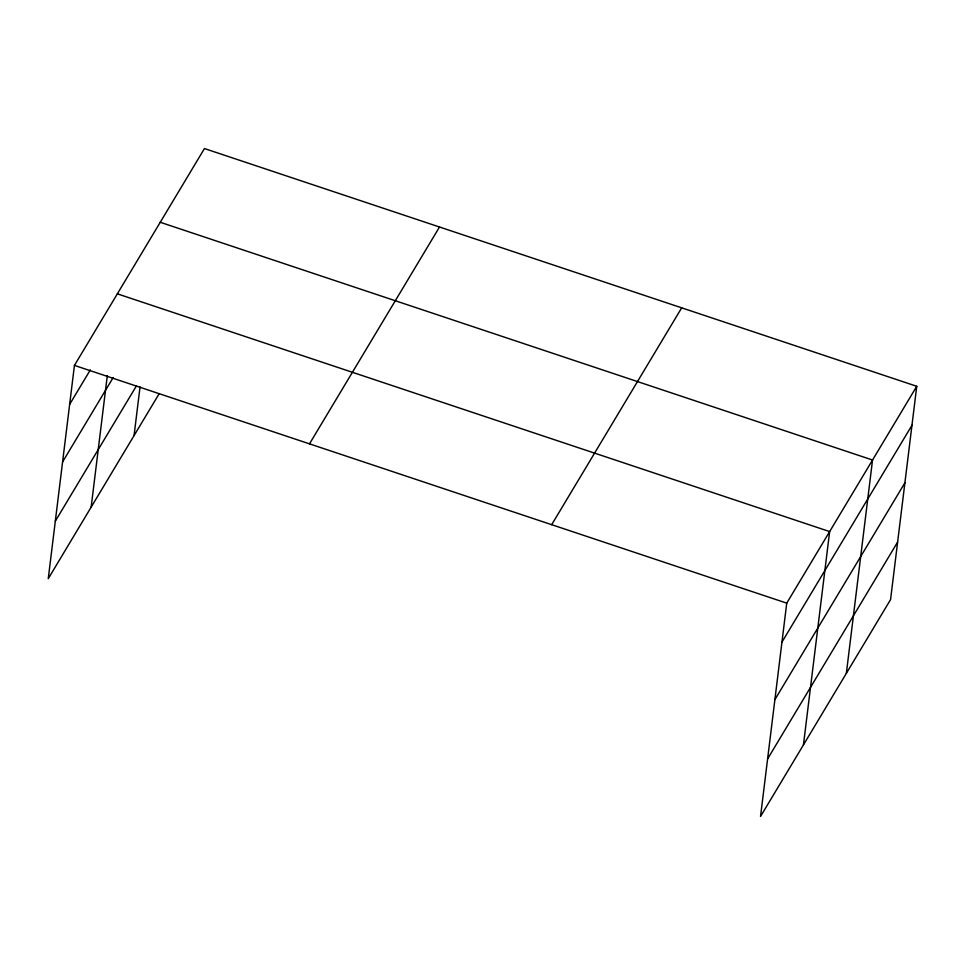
<?xml version="1.0" encoding="UTF-8"?>
<svg xmlns="http://www.w3.org/2000/svg" width="965" height="965" viewBox="0 0 965 965"><rect width="100%" height="100%" fill="white"/><g stroke="black" fill="none" stroke-linecap="round" stroke-linejoin="round"><path stroke-width="1.45" d="M916.75 386.29L786.74 603.149L760.541 816.45L890.562 599.603L916.75 386.29L204.459 148.55L74.438 365.397L48.25 578.711L159.213 393.636M91.156 507.144L107.308 375.59M134.063 435.589L140.034 386.905M803.447 744.896L829.647 531.582L117.344 293.83M846.353 673.329L872.541 460.028L160.25 222.276M69.661 404.371L90.336 369.872M62.592 461.909L113.158 377.568M55.319 521.172L136.523 385.723M309.5 443.852L439.509 227.004M551.678 524.695L681.688 307.835M781.952 642.123L911.961 425.276M774.883 699.649L904.905 482.802M767.609 758.924L897.619 542.077M74.438 365.397L786.74 603.149"/></g></svg>
